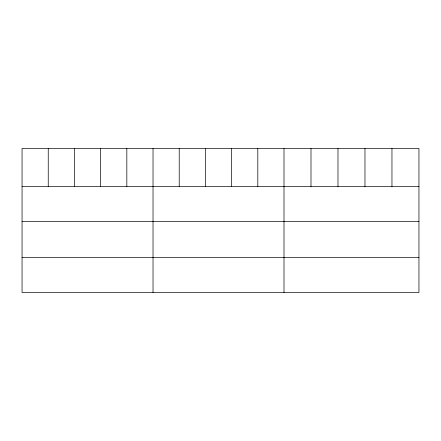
<?xml version="1.0" encoding="UTF-8"?>
<svg xmlns="http://www.w3.org/2000/svg" width="441" height="441" viewBox="0 0 441 441"><rect width="100%" height="100%" fill="white"/><g stroke="black" fill="none" stroke-linecap="round" stroke-linejoin="round"><path stroke-width="0.66" d="M418.95 186.598L418.95 292.493L22.05 292.493L22.05 148.507L418.95 148.507L418.95 186.598L22.05 186.598M22.05 221.542L418.95 221.542M22.05 257.544L418.95 257.544M391.961 148.507L391.961 186.598M364.972 148.507L364.972 186.598M337.982 148.507L337.982 186.598M310.993 148.507L310.993 186.598M284.004 148.507L284.004 292.493M257.809 148.507L257.809 186.598M231.613 148.507L231.613 186.598M205.418 148.507L205.418 186.598M179.222 148.507L179.222 186.598M153.027 148.507L153.027 292.493M126.832 148.507L126.832 186.598M100.636 148.507L100.636 186.598M74.441 148.507L74.441 186.598M48.245 148.507L48.245 186.598"/></g></svg>
